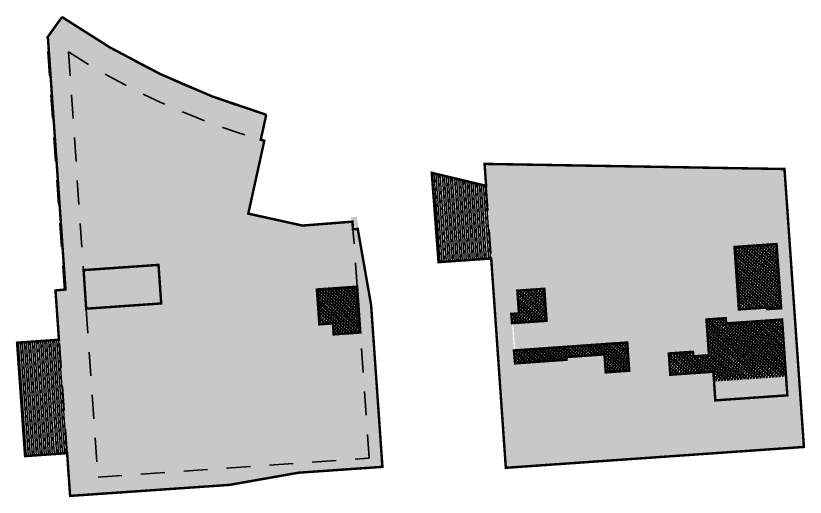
# Model space of a CAD drawing. Header units: millimetres. Extents: x 50357 to 985146, y 723188 to 1803594.
# Drawn here: x 832139 to 832263, y 819173.3 to 819248.9 of the extents above; entities that cross this region are included whole.
import ezdxf

# ---------------------------------------------------------------- set-up
doc = ezdxf.new("R2010")
doc.units = ezdxf.units.MM
doc.header["$LTSCALE"] = 3
doc.header["$MEASUREMENT"] = 0
doc.linetypes.add('Dash 1_100', pattern=[2.25, 1.25, -1])
doc.linetypes.add('DIVIDE', pattern=[1.25, 0.5, -0.25, 0, -0.25, 0, -0.25])
for name, color, linetype in [('_ANCILIARY', 40, 'Continuous'), ('_ANCILIARY HATCH', 252, 'Continuous'), ('_DEV LINE', 96, 'DIVIDE'), ('_SUBLEASE', 241, 'Continuous')]:
    doc.layers.add(name, color=color, linetype=linetype)
for name, color, linetype, lineweight in [('Hatch (CARR)', 8, 'Continuous', 35), ('Hatch (HOR not under LTC submission)', 252, 'Continuous', 35), ('Hatch (LTC&CB)', 252, 'Continuous', 35)]:
    doc.layers.add(name, color=color, linetype=linetype, lineweight=lineweight)
pattern_1 = [(138.99999998, (-2000.05844, 648.71164), (-0.23433608451, -0.2695728281), []), (138.99999998, (-2000.07606, 648.9636), (-0.23433608451, -0.2695728281), [0, -0.3571875])]
pattern_2 = [(93.99999998, (-2348.44487, 1073.6086), (-0.316726585965, -0.022147680305), []), (228.99999998, (-2348.2976, 1073.778), (0.6777488253, -0.5891580658), [0.449013, -0.449013]), (228.99999998, (-2348.3031, 1073.8572), (0.6777488253, -0.5891580658), [0.449013, -0.449013]), (228.99999998, (-2348.3087, 1073.9364), (0.6777488253, -0.5891580658), [0.449013, -0.449013])]

msp = doc.modelspace()

# ---------------------------------------------------------------- hatches: boundary and pattern name
at = {"layer": '_ANCILIARY'}
h = msp.add_hatch(color=256, dxfattribs=at)
h.dxf.hatch_style = 1
edge = h.paths.add_edge_path()
edge.add_line((832194.4704, 819179.4557), (832191.959, 819215.3912))
edge.add_line((832191.959, 819215.3912), (832192.6947, 819215.4438))
edge.add_line((832192.6947, 819215.4438), (832194.8187, 819203.143))
edge.add_line((832194.8187, 819203.143), (832196.5688, 819178.0988))
edge.add_line((832196.5688, 819178.0988), (832183.3276, 819177.1731))
edge.add_line((832183.3276, 819177.1731), (832172.5524, 819175.2671))
edge.add_line((832172.5524, 819175.2671), (832147.4834, 819173.5145))
edge.add_line((832147.4834, 819173.5145), (832145.2269, 819205.7928))
edge.add_line((832145.2269, 819205.7928), (832146.6234, 819205.8918))
edge.add_line((832146.6234, 819205.8918), (832143.8602, 819245.4186))
edge.add_line((832143.8602, 819245.4186), (832146.2042, 819248.731))
edge.add_arc((832210.1445, 819341.1723), 112.4, 235.32894, 253.550773)
edge.add_line((832178.3167, 819233.3727), (832177.3943, 819229.1839))
edge.add_arc((832217.6086, 819354.8742), 131.9668, 237.765991, 252.258048, ccw=False)
edge.add_line((832147.2203, 819243.2466), (832151.8824, 819176.4785))
edge.add_line((832151.8824, 819176.4785), (832194.4704, 819179.4557))
h = msp.add_hatch(color=256, dxfattribs=at)
h.dxf.hatch_style = 1
h.paths.add_polyline_path([(832212.62, 819225.6577), (832259.7441, 819224.8556), (832262.7944, 819181.2249), (832215.9552, 819177.9484)])
h.paths.add_polyline_path([(832215.3868, 819221.6066), (832257.9898, 819220.8312), (832260.5508, 819184.2772), (832218.3407, 819181.3226)], flags=16)
h = msp.add_hatch(color=256, dxfattribs=at)
h.dxf.hatch_style = 1
h.paths.add_polyline_path([(832216.2819, 819210.9957), (832205.3866, 819210.2301), (832204.4021, 819224.243), (832215.5389, 819221.6221)])
h = msp.add_hatch(color=256, dxfattribs=at)
h.dxf.hatch_style = 1
h.paths.add_polyline_path([(832139.1768, 819197.5895), (832150.3567, 819198.3711), (832151.5997, 819180.564), (832140.4225, 819179.7835)])
at = {"layer": '_ANCILIARY HATCH'}
h = msp.add_hatch(dxfattribs=at)
h.set_pattern_fill('CORK', color=256, scale=0.1, angle=94)
h.set_pattern_definition(pattern_2)
edge = h.paths.add_edge_path()
edge.add_line((832194.15, 819179.734), (832191.659, 819215.3791))
edge.add_line((832191.659, 819215.3791), (832191.6571, 819216.6956))
edge.add_line((832191.6571, 819216.6956), (832191.617, 819217.3179))
edge.add_line((832191.617, 819217.3179), (832192.5727, 819217.3551))
edge.add_line((832192.5727, 819217.3551), (832194.8182, 819203.1426))
edge.add_line((832194.8182, 819203.1426), (832196.5682, 819178.0984))
edge.add_line((832196.5682, 819178.0984), (832183.327, 819177.1728))
edge.add_line((832183.327, 819177.1728), (832172.5519, 819175.2667))
edge.add_line((832172.5519, 819175.2667), (832147.4828, 819173.5142))
edge.add_line((832147.4828, 819173.5142), (832145.2263, 819205.7925))
edge.add_line((832145.2263, 819205.7925), (832146.6228, 819205.8915))
edge.add_line((832146.6228, 819205.8915), (832143.8596, 819245.4183))
edge.add_line((832143.8596, 819245.4183), (832146.2036, 819248.7306))
edge.add_arc((832210.1439, 819341.1719), 112.4, 235.32894, 253.550773)
edge.add_line((832178.3161, 819233.3723), (832177.4183, 819229.2929))
edge.add_arc((832214.3646, 819348.9044), 125.1876, 237.56452, 252.834786, ccw=False)
edge.add_line((832147.2203, 819243.2466), (832152.0161, 819176.7885))
edge.add_line((832152.0161, 819176.7885), (832194.15, 819179.734))
h = msp.add_hatch(dxfattribs=at)
h.set_pattern_fill('CORK', color=256, scale=0.1, angle=94)
h.set_pattern_definition(pattern_2)
h.paths.add_polyline_path([(832212.6194, 819225.6574), (832259.7435, 819224.8552), (832262.7938, 819181.2245), (832215.9546, 819177.9481)])
h.paths.add_polyline_path([(832215.3811, 819221.6182), (832257.99, 819220.8288), (832260.4681, 819184.269), (832218.3407, 819181.3226)], flags=16)
h = msp.add_hatch(dxfattribs=at)
h.set_pattern_fill('CORK', color=256, scale=0.1, angle=94)
h.set_pattern_definition(pattern_2)
h.paths.add_polyline_path([(832204.4021, 819224.243), (832212.8613, 819222.2124), (832213.6583, 819210.8123), (832205.3866, 819210.2301)])
h = msp.add_hatch(dxfattribs=at)
h.set_pattern_fill('CORK', color=256, scale=0.1, angle=94)
h.set_pattern_definition(pattern_2)
h.paths.add_polyline_path([(832139.1768, 819197.5895), (832145.7436, 819198.0492), (832146.9866, 819180.2421), (832140.4225, 819179.7835)])
at = {"layer": '_SUBLEASE'}
h = msp.add_hatch(color=256, dxfattribs=at)
h.dxf.hatch_style = 1
edge = h.paths.add_edge_path()
edge.add_line((832185.0216, 819216.1999), (832184.0944, 819216.1307))
edge.add_line((832184.0944, 819216.1307), (832175.5723, 819218.001))
edge.add_line((832175.5723, 819218.001), (832178.0328, 819229.1603))
edge.add_arc((832213.1629, 819346.7506), 122.7256, 237.498509, 253.366513, ccw=False)
edge.add_line((832147.2197, 819243.2465), (832149.615, 819208.983))
edge.add_line((832149.615, 819208.983), (832161.3882, 819209.806))
edge.add_line((832161.3882, 819209.806), (832161.8115, 819203.7507))
edge.add_line((832161.8115, 819203.7507), (832150.0399, 819202.9279))
edge.add_line((832150.0399, 819202.9279), (832151.8862, 819176.4895))
edge.add_line((832151.8862, 819176.4895), (832194.4671, 819179.4447))
edge.add_line((832194.4671, 819179.4447), (832193.0865, 819199.1888))
edge.add_line((832193.0865, 819199.1888), (832188.9111, 819198.8968))
edge.add_line((832188.9111, 819198.8968), (832188.7905, 819200.6226))
edge.add_line((832188.7905, 819200.6226), (832186.6557, 819200.4733))
edge.add_line((832186.6557, 819200.4733), (832186.2735, 819205.94))
edge.add_line((832186.2735, 819205.94), (832192.5857, 819206.3814))
edge.add_line((832192.5857, 819206.3814), (832191.8447, 819216.7084))
edge.add_line((832191.8447, 819216.7084), (832190.8643, 819216.6364))
edge.add_line((832190.8643, 819216.6364), (832185.0216, 819216.1999))
h = msp.add_hatch(color=256, dxfattribs=at)
h.dxf.hatch_style = 1
h.paths.add_polyline_path([(832257.9898, 819220.8312), (832215.3594, 819221.6105), (832216.1974, 819210.4233), (832216.7522, 819202.1016), (832218.0113, 819202.1897), (832217.7626, 819205.7566), (832221.9994, 819206.0522), (832222.3507, 819201.027), (832217.1159, 819200.6636), (832217.4151, 819196.3838), (832235.028, 819197.6151), (832235.3374, 819193.1884), (832231.6464, 819192.9304), (832231.4493, 819195.7503), (832225.4339, 819195.3302), (832225.4632, 819194.9112), (832217.2568, 819194.3375), (832218.3407, 819181.3226), (832260.5508, 819184.2772), (832260.1881, 819189.3258), (832248.8727, 819188.5347), (832248.5585, 819193.0282), (832241.7936, 819192.5553), (832241.56, 819195.897), (832245.3514, 819196.1621), (832245.4021, 819195.4437), (832247.8683, 819195.6161), (832247.4758, 819201.2301), (832250.5084, 819201.4421), (832250.5676, 819200.6107), (832259.3672, 819201.225), (832259.2295, 819203.0146), (832257.0153, 819202.8599), (832256.9979, 819203.1143), (832252.5691, 819202.8047), (832251.8834, 819212.6134), (832258.532, 819213.0782)])
at = {"layer": 'Hatch (CARR)', "ltscale": 0.5}
h = msp.add_hatch(dxfattribs=at)
h.set_pattern_fill('SACNCR', color=130, scale=0.15, angle=94, style=0)
h.set_pattern_definition(pattern_1)
h.paths.add_polyline_path([(832252.5777, 819202.8059), (832257.0061, 819203.1155), (832257.0239, 819202.8612), (832259.2236, 819203.0157), (832258.9549, 819206.8602), (832258.9399, 819206.8569), (832258.5053, 819213.0779), (832251.892, 819212.6149)])
h = msp.add_hatch(dxfattribs=at)
h.set_pattern_fill('SACNCR', color=130, scale=0.15, angle=94, style=0)
h.set_pattern_definition(pattern_1)
h.paths.add_polyline_path([(832192.5793, 819206.3806), (832186.2737, 819205.9397), (832186.6559, 819200.4731), (832188.7907, 819200.6223), (832188.9113, 819198.8965), (832193.0821, 819199.1882)])
h = msp.add_hatch(dxfattribs=at)
h.set_pattern_fill('SACNCR', color=130, scale=0.15, angle=94, style=0)
h.set_pattern_definition(pattern_1)
h.paths.add_polyline_path([(832222.3593, 819201.0282), (832222.008, 819206.0535), (832217.7709, 819205.7578), (832218.0203, 819202.191), (832217.0234, 819202.1213), (832217.1245, 819200.6648)])
h = msp.add_hatch(dxfattribs=at)
h.set_pattern_fill('SACNCR', color=130, scale=0.15, angle=94, style=0)
h.set_pattern_definition(pattern_1)
h.paths.add_polyline_path([(832258.3626, 819194.6214), (832257.9165, 819194.1083), (832251.0633, 819193.6292), (832250.5171, 819201.4433), (832247.4845, 819201.2313), (832247.8769, 819195.6173), (832245.4107, 819195.4449), (832245.3601, 819196.1633), (832241.5686, 819195.8983), (832241.8022, 819192.5565), (832248.5671, 819193.0294), (832248.6707, 819191.5473), (832259.9809, 819192.3441), (832259.8142, 819194.7289)])
h = msp.add_hatch(dxfattribs=at)
h.set_pattern_fill('SACNCR', color=130, scale=0.15, angle=94, style=0)
h.set_pattern_definition(pattern_1)
h.paths.add_polyline_path([(832251.0633, 819193.6292), (832257.9165, 819194.1083), (832258.3673, 819194.6218), (832259.8183, 819194.7288), (832259.3637, 819201.2319), (832250.5762, 819200.6119)])
h = msp.add_hatch(dxfattribs=at)
h.set_pattern_fill('SACNCR', color=130, scale=0.15, angle=94, style=0)
h.set_pattern_definition(pattern_1)
h.paths.add_polyline_path([(832235.346, 819193.1896), (832235.0366, 819197.6163), (832217.4246, 819196.3729), (832217.5652, 819194.3602), (832225.4718, 819194.9124), (832225.4426, 819195.3314), (832231.4579, 819195.7515), (832231.655, 819192.9316)])
at = {"layer": 'Hatch (LTC&CB)'}
h = msp.add_hatch(color=256, dxfattribs=at)
h.dxf.hatch_style = 1
h.paths.add_polyline_path([(832161.8091, 819203.7503), (832161.3858, 819209.8055), (832149.6338, 819208.984), (832150.0571, 819202.9288)])
h = msp.add_hatch(color=256, dxfattribs=at)
h.dxf.hatch_style = 1
h.paths.add_polyline_path([(832248.8813, 819188.5359), (832248.6708, 819191.5474), (832259.9785, 819192.344), (832260.189, 819189.3326)])

# ---------------------------------------------------------------- linework, layer by layer
at = {"layer": '_DEV LINE', "ltscale": 2, "const_width": 0.3825, "elevation": -0.0001, "flags": 128}
msp.add_lwpolyline([(832194.7953, 819203.4851), (832192.6939, 819215.4437), (832191.9207, 819215.3894), (832191.8713, 819216.5881), (832184.0021, 819215.9766), (832175.4935, 819217.849), (832178.0108, 819229.2878), (832177.4543, 819229.4571), (832178.3172, 819233.3727, -0.07961621), (832146.2265, 819248.7158), (832143.9988, 819245.6137), (832146.7754, 819205.9425), (832145.1997, 819205.7908), (832145.7441, 819198.0492), (832139.1668, 819197.5888), (832140.423, 819179.7835), (832147.0275, 819180.2441), (832147.4983, 819173.5371), (832172.5529, 819175.267), (832183.3748, 819177.1764), (832196.5693, 819178.0984)], format="xyb", close=True, dxfattribs=at)
at = {"layer": '_DEV LINE', "ltscale": 2, "const_width": 0.3825}
msp.add_lwpolyline([(832212.6205, 819225.6577), (832212.8613, 819222.2124), (832204.3209, 819224.2566), (832205.3865, 819210.2301), (832213.6601, 819210.8086), (832215.9578, 819177.9485), (832262.795, 819181.223), (832259.7446, 819224.8556), (832212.6205, 819225.6577)], dxfattribs=at)
for points in [[(832252.5777, 819202.8059), (832257.0061, 819203.1155), (832257.0239, 819202.8612), (832259.2308, 819202.9961), (832258.496, 819213.0765), (832251.892, 819212.6149)], [(832161.8091, 819203.7503), (832161.3858, 819209.8055), (832149.6156, 819208.983), (832150.019, 819202.9259)], [(832235.346, 819193.1896), (832235.0366, 819197.6163), (832217.2306, 819196.3712), (832217.4184, 819194.3439), (832225.4718, 819194.9124), (832225.4426, 819195.3314), (832231.4579, 819195.7515), (832231.655, 819192.9316)]]:
    msp.add_lwpolyline(points, close=True, dxfattribs=at)
at = {"layer": '_DEV LINE', "ltscale": 2, "const_width": 0.3825, "flags": 128}
msp.add_lwpolyline([(832192.5967, 819206.3804), (832186.2737, 819205.9397), (832186.6559, 819200.4731), (832188.7907, 819200.6223), (832188.9113, 819198.8965), (832193.0976, 819199.1883)], close=True, dxfattribs=at)
at = {"layer": '_DEV LINE', "ltscale": 2, "const_width": 0.3825, "elevation": 0}
for points in [[(832222.3593, 819201.0282), (832222.008, 819206.0535), (832217.7709, 819205.7578), (832218.0203, 819202.191), (832216.8173, 819202.1062), (832216.9314, 819200.6499)], [(832259.3671, 819201.2258), (832250.5752, 819200.6119), (832250.517, 819201.4433), (832247.4844, 819201.2313), (832247.8769, 819195.6173), (832245.4107, 819195.4449), (832245.3601, 819196.1633), (832241.5686, 819195.8983), (832241.8022, 819192.5565), (832248.5671, 819193.0294), (832248.6707, 819191.5473), (832248.8727, 819188.5347), (832260.1881, 819189.3258)]]:
    msp.add_lwpolyline(points, close=True, dxfattribs=at)
at = {"layer": 'Hatch (HOR not under LTC submission)', "linetype": 'Dash 1_100'}
msp.add_lwpolyline([(832194.4696, 819179.4556), (832191.945, 819215.3911), (832192.6947, 819215.4438), (832194.8192, 819203.143), (832196.5693, 819178.0988), (832183.3281, 819177.1731), (832172.5529, 819175.267), (832147.4839, 819173.5145), (832145.2274, 819205.7928), (832146.6239, 819205.8918), (832143.8607, 819245.4186), (832146.2047, 819248.731, 0.07967571), (832178.3172, 819233.3727), (832177.4544, 819229.4571, -0.07173819), (832147.2203, 819243.2466), (832151.8879, 819176.4788)], format="xyb", close=True, dxfattribs=at)
msp.add_lwpolyline([(832212.6205, 819225.6577), (832259.7446, 819224.8556), (832262.7949, 819181.2249), (832215.9557, 819177.9484)], close=True, dxfattribs=at)

doc.saveas('drawing.dxf')
